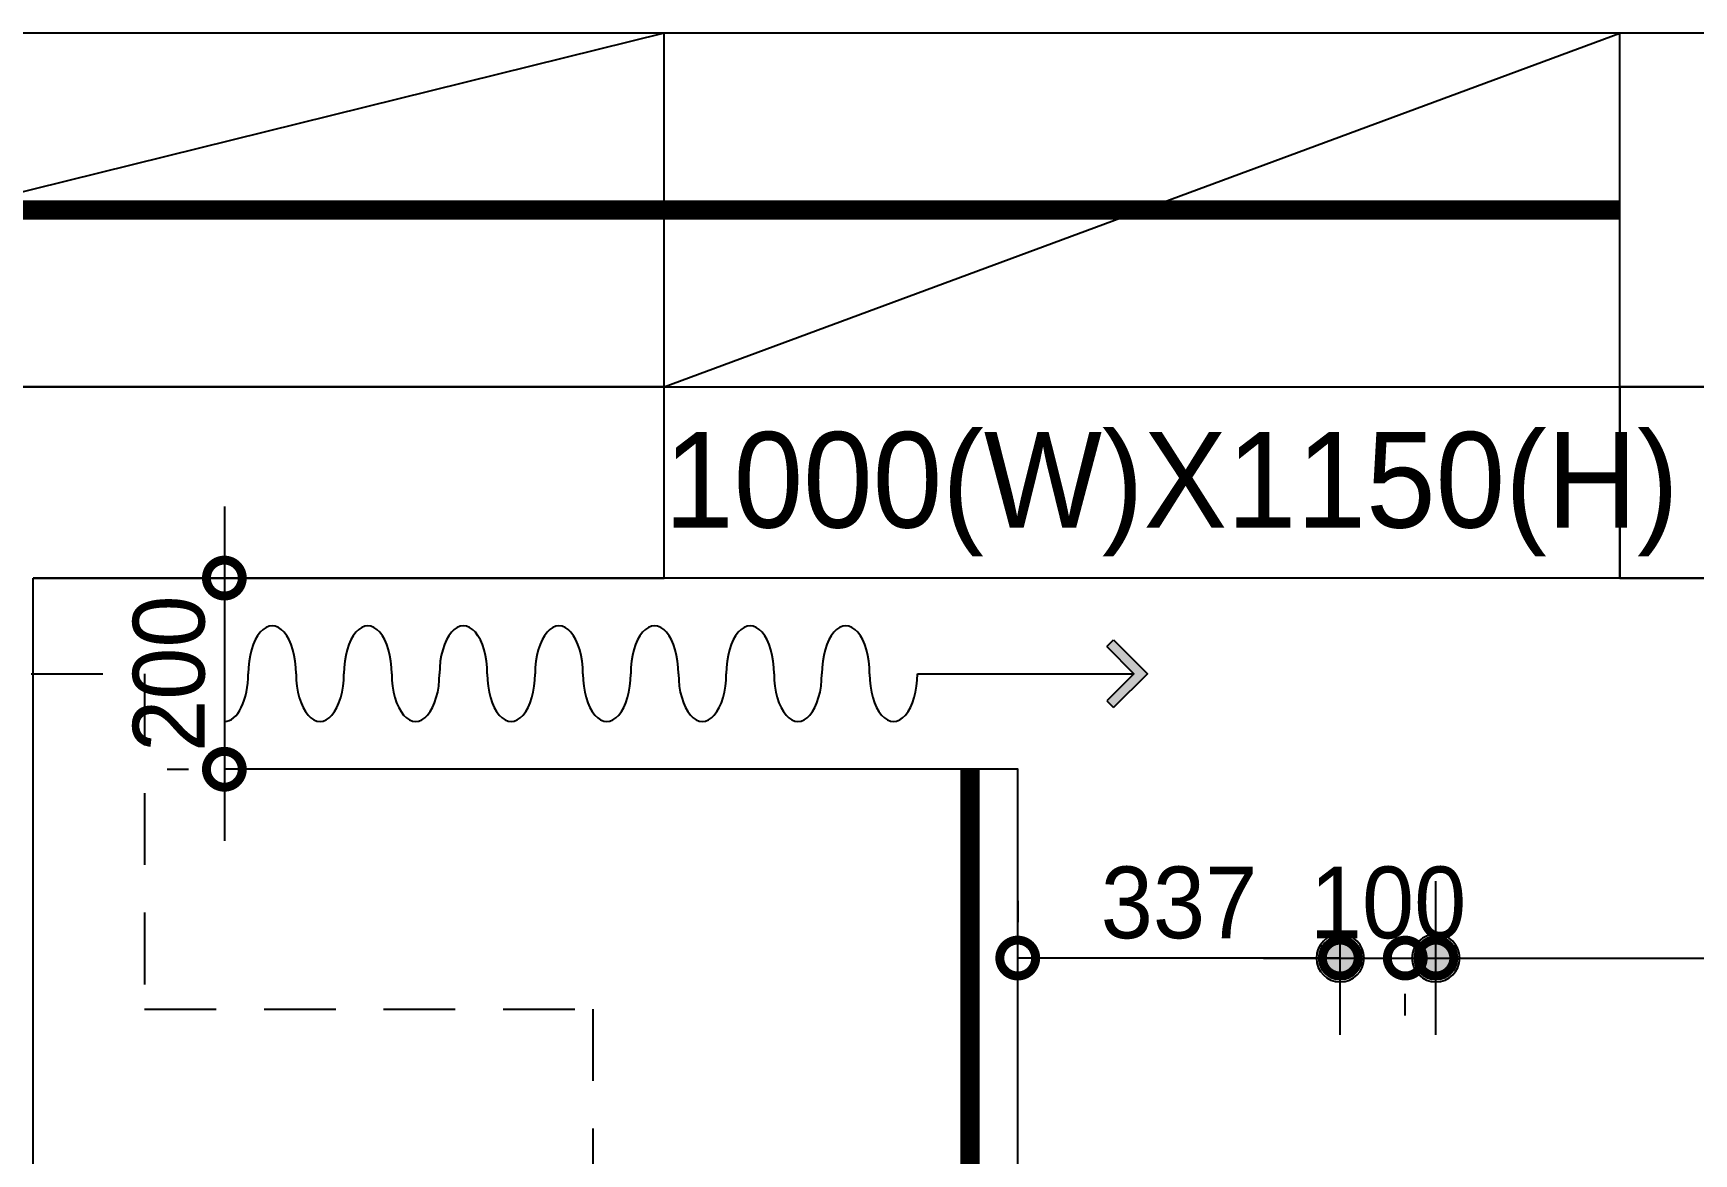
# Model space of a CAD drawing. Header units: inches. Extents: x -53835 to 52744, y -79586 to -50910.
# Drawn here: x 24599 to 26336, y -55019 to -53847 of the extents above; entities that cross this region are included whole.
import ezdxf

# ---------------------------------------------------------------- set-up
doc = ezdxf.new("R2010")
doc.units = ezdxf.units.IN
doc.header["$LTSCALE"] = 50
doc.header["$MEASUREMENT"] = 0
doc.linetypes.add('HID', pattern=[2.5, 1.5, -1])
for name, color, linetype in [('0-ELC TEXT', 7, 'Continuous'), ('01. F-소품', 3, 'Continuous'), ('06-FUR', 6, 'Continuous'), ('06-LIGHT', 4, 'Continuous'), ('07-DIM WAL', 5, 'Continuous'), ('3.기호.계단선', 30, 'Continuous'), ('RC-LIGHT', 7, 'Continuous'), ('도면층2', 2, 'Continuous'), ('도면층4', 4, 'Continuous')]:
    doc.layers.add(name, color=color, linetype=linetype)
doc.styles.add('스타일1', font='HY울릉도M.TTF')
doc.styles.add('코레일둥고', font='Korail_Round_Gothic_Medium.ttf')
doc.dimstyles.new('30', dxfattribs={"dimscale": 30, "dimtxt": 2.5, "dimasz": 2.5, "dimexe": 1.25, "dimexo": 2, "dimtad": 1, "dimdec": 0, "dimtxsty": '스타일1', "dimblk": 'DOTSMALL', "dimcen": 2.5, "dimclrd": 1, "dimclre": 1, "dimclrt": 2, "dimadec": 0, "dimazin": 0, "dimtfac": 1, "dimtix": 1, "dimtmove": 0, "dimatfit": 3, "dimldrblk": 'DOTSMALL', "dimfxl": 1.25, "dimarcsym": 0})

# ---------------------------------------------------------------- blocks, each defined once
blk = doc.blocks.new('vudauseh')
at = {"layer": '도면층2'}
for p, q in [((-40505, -55445.2), (-41772.2, -55445.2)), ((-40505, -55645.2), (-40505, -55445.2)), ((-40505, -55645.2), (-40505, -55445.2)), ((-39202.2, -55445.2), (-39505, -55445.2)), ((-39505, -55645.2), (-39505, -55445.2)), ((-40505, -55645.2), (-41165, -55645.2)), ((-41165, -55645.2), (-40505, -55645.2)), ((-41165, -58845.2), (-41165, -55645.2)), ((-39072.2, -55645.2), (-39505, -55645.2)), ((-39505, -55645.2), (-38165, -55645.2))]:
    blk.add_line(p, q, dxfattribs=at)
at = {"layer": '도면층4'}
for p, q in [((-40505, -55445.2), (-39505, -55445.2)), ((-40505, -55645.2), (-40505, -55445.2)), ((-39505, -55445.2), (-39505, -55645.2)), ((-39505, -55645.2), (-40505, -55645.2))]:
    blk.add_line(p, q, dxfattribs=at)
at = {"layer": '0-ELC TEXT', "style": '코레일둥고'}
blk.add_text('1000(W)X1150(H)', height=100, dxfattribs=at).set_placement((-40505, -55592.4))
blk = doc.blocks.new('cjswjdehds')
at = {"layer": '06-FUR', "color": 8}
blk.add_line((25258.6, -54217), (25258.6, -53847), dxfattribs=at)
for points in [[(26561.3, -54217), (26561.3, -53847), (23763.3, -53847), (23763.3, -54217), (26561.3, -54217)], [(25258.6, -53847), (23763.3, -54217)], [(25258.6, -54217), (26258.6, -53847)], [(26258.6, -54217), (26258.6, -53847)]]:
    blk.add_lwpolyline(points, dxfattribs=at)
blk.add_blockref('vudauseh', (65763.6, 1228.2))
blk = doc.blocks.new('FFSFDF')
at = {"layer": '01. F-소품'}
blk.add_hatch(color=8, dxfattribs=at).paths.add_polyline_path([(1567672.9, 1746751.1), (1567679.9, 1746744.1), (1567715.3, 1746779.4), (1567679.9, 1746814.8), (1567672.9, 1746807.7), (1567701.2, 1746779.4)])
at = {"layer": '01. F-소품', "color": 8}
for p, q in [((1567672.9, 1746807.7), (1567679.9, 1746814.8)), ((1567474.8, 1746779.4), (1567701.2, 1746779.4)), ((1567672.9, 1746751.1), (1567679.9, 1746744.1))]:
    blk.add_line(p, q, dxfattribs=at)
for points in [[(1567679.9, 1746814.8), (1567715.3, 1746779.4), (1567679.9, 1746744.1)], [(1567672.9, 1746807.7), (1567701.2, 1746779.4), (1567672.9, 1746751.1)]]:
    blk.add_lwpolyline(points, dxfattribs=at)
for centre, start_param, end_param in [((1566799.8, 1746779.4), 1.570796, 4.712389), ((1566899.8, 1746779.4), 1.570796, 4.712389), ((1566999.8, 1746779.4), 1.570796, 4.712389), ((1567099.8, 1746779.4), 1.570796, 4.712389), ((1567199.8, 1746779.4), 1.570796, 4.712389), ((1567299.8, 1746779.4), 1.570796, 4.712389), ((1567399.8, 1746779.4), 1.570796, 4.712389), ((1566749.8, 1746779.4), 6.283185, 7.853982), ((1566849.8, 1746779.4), 4.712389, 7.853982), ((1566949.8, 1746779.4), 4.712389, 7.853982), ((1567049.8, 1746779.4), 4.712389, 7.853982), ((1567149.8, 1746779.4), 4.712389, 7.853982), ((1567249.8, 1746779.4), 4.712389, 7.853982), ((1567349.8, 1746779.4), 4.712389, 7.853982), ((1567449.8, 1746779.4), 4.712389, 7.853982)]:
    blk.add_ellipse(centre, major_axis=(0, -50), ratio=0.5, start_param=start_param, end_param=end_param, dxfattribs=at)
blk = doc.blocks.new('_DOTSMALL')
at = {"color": 0, "linetype": 'ByBlock', "const_width": 0.5}
blk.add_lwpolyline([(-0.0625, 0, 1), (0.0625, 0, 1)], format="xyb", close=True, dxfattribs=at)
blk = doc.blocks.new('*D400')
at = {"layer": '07-DIM WAL', "color": 1, "lineweight": -2, "transparency": 16777216}
for p, q in [((24798.6, -54342), (24798.6, -54692)), ((24738.6, -54417), (24761.1, -54417)), ((24738.6, -54617), (24761.1, -54617))]:
    blk.add_line(p, q, dxfattribs=at)
at = {"layer": 'Defpoints', "color": 0, "transparency": 16777216}
for p in [(24798.6, -54417), (24798.6, -54617), (24798.6, -54617)]:
    blk.add_point(p, dxfattribs=at)
at = {"layer": '07-DIM WAL', "color": 1, "lineweight": -2, "transparency": 16777216, "xscale": 75, "yscale": 75, "zscale": 75}
for p, rotation in [((24798.6, -54417), 270), ((24798.6, -54617), 90)]:
    blk.add_blockref('_DOTSMALL', p, dxfattribs=dict(at, rotation=rotation))
at = {"layer": '07-DIM WAL', "color": 2, "transparency": 16777216, "insert": (24740.9, -54517), "char_height": 75, "attachment_point": 5, "rotation": 90, "style": '스타일1'}
blk.add_mtext('200', dxfattribs=at)
blk = doc.blocks.new('1')
at = {"linetype": 'Continuous'}
h = blk.add_hatch(color=4, dxfattribs=at)
h.dxf.hatch_style = 1
edge = h.paths.add_edge_path()
edge.add_arc((11539653.5, -14273503.8), 37.5, 0, 360)
at = {"color": 1, "linetype": 'Continuous'}
for p, q in [((11539653.5, -14273637.1), (11539653.5, -14273370.5)), ((11539520.2, -14273503.8), (11539786.8, -14273503.8))]:
    blk.add_line(p, q, dxfattribs=at)
at = {"color": 4, "linetype": 'Continuous'}
for radius in [41.5, 37.5]:
    blk.add_circle((11539653.5, -14273503.8), radius, dxfattribs=at)
blk = doc.blocks.new('*D401')
at = {"layer": '07-DIM WAL', "color": 1, "lineweight": -2, "transparency": 16777216}
for p, q in [((25966, -54754.5), (25966, -54777)), ((25891, -54814.5), (26141, -54814.5)), ((26066, -54874.5), (26066, -54852))]:
    blk.add_line(p, q, dxfattribs=at)
at = {"layer": 'Defpoints', "color": 0, "transparency": 16777216}
for p in [(25966, -54814.5), (26066, -54814.5), (26066, -54814.5)]:
    blk.add_point(p, dxfattribs=at)
at = {"layer": '07-DIM WAL', "color": 1, "lineweight": -2, "transparency": 16777216, "xscale": 75, "yscale": 75, "zscale": 75}
blk.add_blockref('_DOTSMALL', (25966, -54814.5), dxfattribs=at)
at = {"layer": '07-DIM WAL', "color": 1, "lineweight": -2, "transparency": 16777216, "xscale": 75, "yscale": 75, "zscale": 75, "rotation": 180}
blk.add_blockref('_DOTSMALL', (26066, -54814.5), dxfattribs=at)
at = {"layer": '07-DIM WAL', "color": 2, "transparency": 16777216, "insert": (26016, -54756.8), "char_height": 75, "attachment_point": 5, "style": '스타일1'}
blk.add_mtext('100', dxfattribs=at)
blk = doc.blocks.new('*D405')
at = {"layer": '07-DIM WAL', "color": 1, "lineweight": -2, "transparency": 16777216}
for p, q in [((26034, -54814.5), (27166, -54814.5)), ((26034, -54874.5), (26034, -54852)), ((27166, -54874.5), (27166, -54852))]:
    blk.add_line(p, q, dxfattribs=at)
at = {"layer": 'Defpoints', "color": 0, "transparency": 16777216}
for p in [(26034, -54814.5), (27166, -54814.5), (27166, -54814.5)]:
    blk.add_point(p, dxfattribs=at)
at = {"layer": '07-DIM WAL', "color": 1, "lineweight": -2, "transparency": 16777216, "xscale": 75, "yscale": 75, "zscale": 75, "rotation": 180}
blk.add_blockref('_DOTSMALL', (26034, -54814.5), dxfattribs=at)
at = {"layer": '07-DIM WAL', "color": 1, "lineweight": -2, "transparency": 16777216, "xscale": 75, "yscale": 75, "zscale": 75}
blk.add_blockref('_DOTSMALL', (27166, -54814.5), dxfattribs=at)
at = {"layer": '07-DIM WAL', "color": 2, "transparency": 16777216, "insert": (26600, -54756.8), "char_height": 75, "attachment_point": 5, "style": '스타일1'}
blk.add_mtext('1132', dxfattribs=at)
blk = doc.blocks.new('*D407')
at = {"layer": '07-DIM WAL', "color": 1, "lineweight": -2, "transparency": 16777216}
for p, q in [((25628.6, -54754.5), (25628.6, -54777)), ((25966, -54754.5), (25966, -54777)), ((25966, -54814.5), (25628.6, -54814.5))]:
    blk.add_line(p, q, dxfattribs=at)
at = {"layer": 'Defpoints', "color": 0, "transparency": 16777216}
for p in [(25628.6, -54814.5), (25628.6, -54814.5), (25966, -54814.5)]:
    blk.add_point(p, dxfattribs=at)
at = {"layer": '07-DIM WAL', "color": 1, "lineweight": -2, "transparency": 16777216, "xscale": 75, "yscale": 75, "zscale": 75, "rotation": 180}
blk.add_blockref('_DOTSMALL', (25628.6, -54814.5), dxfattribs=at)
at = {"layer": '07-DIM WAL', "color": 1, "lineweight": -2, "transparency": 16777216, "xscale": 75, "yscale": 75, "zscale": 75}
blk.add_blockref('_DOTSMALL', (25966, -54814.5), dxfattribs=at)
at = {"layer": '07-DIM WAL', "color": 2, "transparency": 16777216, "insert": (25797.3, -54756.8), "char_height": 75, "attachment_point": 5, "style": '스타일1'}
blk.add_mtext('337', dxfattribs=at)

msp = doc.modelspace()

# ---------------------------------------------------------------- linework, layer by layer
at = {"layer": '06-LIGHT'}
msp.add_line((24798.631, -54417.002), (24798.631, -54617.002), dxfattribs=at)
at = {"layer": '06-LIGHT', "color": 10, "linetype": 'HID', "const_width": 20}
for points in [[(23763.349, -54032.002), (26258.631, -54032.002)], [(25578.631, -54617.002), (25578.631, -56812.002)]]:
    msp.add_lwpolyline(points, dxfattribs=at)
at = {"layer": '06-LIGHT'}
msp.add_lwpolyline([(25628.631, -56812.002), (25628.631, -54617.002), (24798.631, -54617.002)], dxfattribs=at)
at = {"layer": '3.기호.계단선', "linetype": 'HID'}
msp.add_lwpolyline([(21096.349, -55435.114), (21096.349, -54517.002), (24715.198, -54517.002), (24715.198, -54867.905), (25184.031, -54867.905), (25184.031, -55139.42)], dxfattribs=at)

# ---------------------------------------------------------------- block references
msp.add_blockref('cjswjdehds', (0, 0))
at = {"color": 0}
msp.add_blockref('FFSFDF', (-1541951.132, -1801296.431), dxfattribs=at)
at = {"layer": 'RC-LIGHT', "xscale": -0.6024096385271789, "yscale": 0.6024096385271789, "zscale": 0.6024096385271789, "rotation": 270}
for p in [(8624462.233, -7006412.995), (8624562.233, -7006412.995)]:
    msp.add_blockref('1', p, dxfattribs=at)

# ---------------------------------------------------------------- dimensions: what is measured, and where the dimension line sits
at = {"layer": '07-DIM WAL'}
dim = msp.add_linear_dim(base=(24798.631, -54617.002), p1=(24798.631, -54417.002), p2=(24798.631, -54617.002), angle=90, dimstyle='30', dxfattribs=at)
dim.commit()
dim.dimension.update_dxf_attribs({"geometry": '*D400', "text_midpoint": (24740.883, -54517.002)})
for base, p1, p2, picture, middle in [((25628.631, -54814.502), (25965.975, -54814.502), (25628.631, -54814.502), '*D407', (25797.303, -54756.754)), ((26065.975, -54814.502), (25965.975, -54814.502), (26065.975, -54814.502), '*D401', (26015.975, -54756.754)), ((27165.975, -54814.502), (26034.04, -54814.502), (27165.975, -54814.502), '*D405', (26600.007, -54756.754))]:
    dim = msp.add_linear_dim(base=base, p1=p1, p2=p2, dimstyle='30', dxfattribs=at)
    dim.commit()
    dim.dimension.update_dxf_attribs({"geometry": picture, "text_midpoint": middle})

doc.saveas('drawing.dxf')
